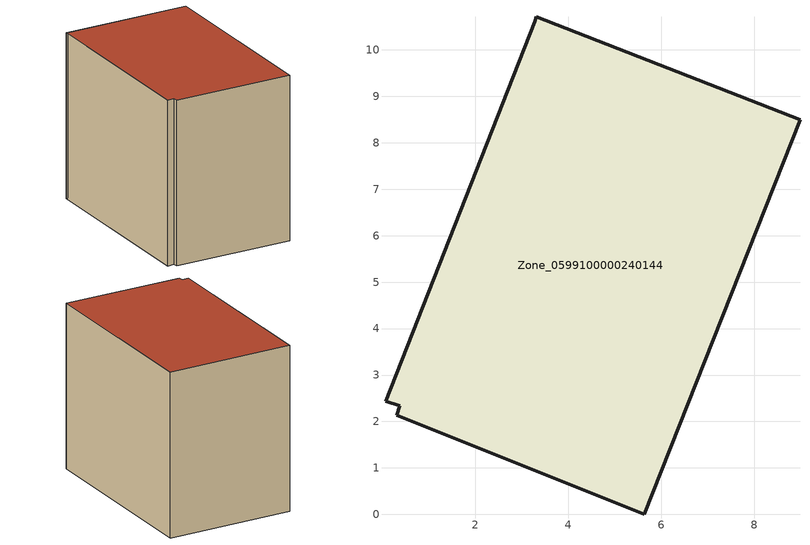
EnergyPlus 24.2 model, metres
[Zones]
Zone_0599100000240144
 floor ground (C_G): 0.31,2.14 0.37,2.34 0.07,2.43 3.28,10.6 3.31,10.72 8.99,8.5 5.64,0 z0
 wall outside (C_F): 5.64,0 8.99,8.5 3.31,10.72 3.28,10.6 0.07,2.43 0.37,2.34 0.31,2.14 5.64,0 z0:7.92
 roof outside (C_R): 0.37,2.34 0.31,2.14 5.64,0 8.99,8.5 3.31,10.72 3.28,10.6 0.07,2.43 z7.92
[BUILDING]
Pand.0599100000240144: North Axis=0; Terrain=City; Loads Convergence Tolerance Value=0.04; Temperature Convergence Tolerance Value=0.4; Solar Distribution=FullExterior; Maximum Number of Warmup Days=25; Minimum Number of Warmup Days=1
[Site:Location]
Rotterdam.The.Hague.AP_ZH_NLD Design_Conditions: Latitude=51.96; Longitude=4.45; Time Zone=1; Elevation=-4.5
[SITE:GROUNDTEMPERATURE:BUILDINGSURFACE]
18, 18, 18, 18, 18, 18, 18, 18, 18, 18, 18, 18
[MATERIAL] Thermal Absorptance=0.9; Solar Absorptance=0.7; Visible Absorptance=0.7
Name | Roughness | Thickness | Conductivity | Density | Specific Heat
G.TI.1975-1991 | MediumSmooth | 0.15 | 0.288461 | 540 | 1210
F.TI.1975-1991 | Rough | 0.3 | 0.230769 | 1920 | 840
R.TI.1975-1991 | MediumRough | 0.2 | 0.153846 | 1500 | 1000
[CONSTRUCTION]
C_G: G.TI.1975-1991
C_F: F.TI.1975-1991
C_R: R.TI.1975-1991
[ZONE]
Zone_0599100000240144: Type=1; Multiplier=1; Ceiling Height=Autocalculate; Volume=Autocalculate; Floor Area=autocalculate; Part of Total Floor Area=Yes
[ZONEINFILTRATION:DESIGNFLOWRATE]
Infil_Zone_0599100000240144: Zone or ZoneList or Space or SpaceList=Zone_0599100000240144; Schedule=AlwaysOn; Design Flow Rate Calculation Method=Flow/Area; Flow Rate per Floor Area=0.003; Constant Term Coefficient=1; Temperature Term Coefficient=0; Velocity Term Coefficient=0; Velocity Squared Term Coefficient=0
[HVACTEMPLATE:ZONE:IDEALLOADSAIRSYSTEM]
Zone_0599100000240144: Maximum Heating Supply Air Temperature=50; Minimum Cooling Supply Air Temperature=13; Maximum Heating Supply Air Humidity Ratio=0.0156; Minimum Cooling Supply Air Humidity Ratio=0.0077; Heating Limit=NoLimit; Cooling Limit=NoLimit; Dehumidification Control Type=ConstantSensibleHeatRatio; Cooling Sensible Heat Ratio=0.7; Dehumidification Setpoint=60; Humidification Control Type=None; Humidification Setpoint=30; Outdoor Air Method=None; Outdoor Air Flow Rate per Person=0.00944; Outdoor Air Flow Rate per Zone Floor Area=0; Outdoor Air Flow Rate per Zone=0; Demand Controlled Ventilation Type=None; Outdoor Air Economizer Type=NoEconomizer; Heat Recovery Type=None; Sensible Heat Recovery Effectiveness=0.7; Latent Heat Recovery Effectiveness=0.65
[ZONECONTROL:THERMOSTAT]
ThermostatControl_Zone_0599100000240144: Zone or ZoneList=Zone_0599100000240144; Control Type Schedule=DualSetpointControlType; Control 1=Thermostat_Zone_0599100000240144; Temperature Difference Between Cutout And Setpoint=0
[THERMOSTATSETPOINT:DUALSETPOINT]
Thermostat_Zone_0599100000240144: Heating Setpoint Temperature Schedule=HeatingSetpoint_Zone_0599100000240144; Cooling Setpoint Temperature Schedule=CoolingSetpoint_Zone_0599100000240144
[SCHEDULE:COMPACT]
HeatingSetpoint_Zone_0599100000240144: Through: 12/31, For: AllDays, Until: 24:00, 21
CoolingSetpoint_Zone_0599100000240144: Through: 12/31, For: AllDays, Until: 24:00, 24
DualSetpointControlType: Through: 12/31, For: AllDays, Until: 24:00, 4
AlwaysOn: Through: 12/31, For: AllDays, Until: 24:00, 1
